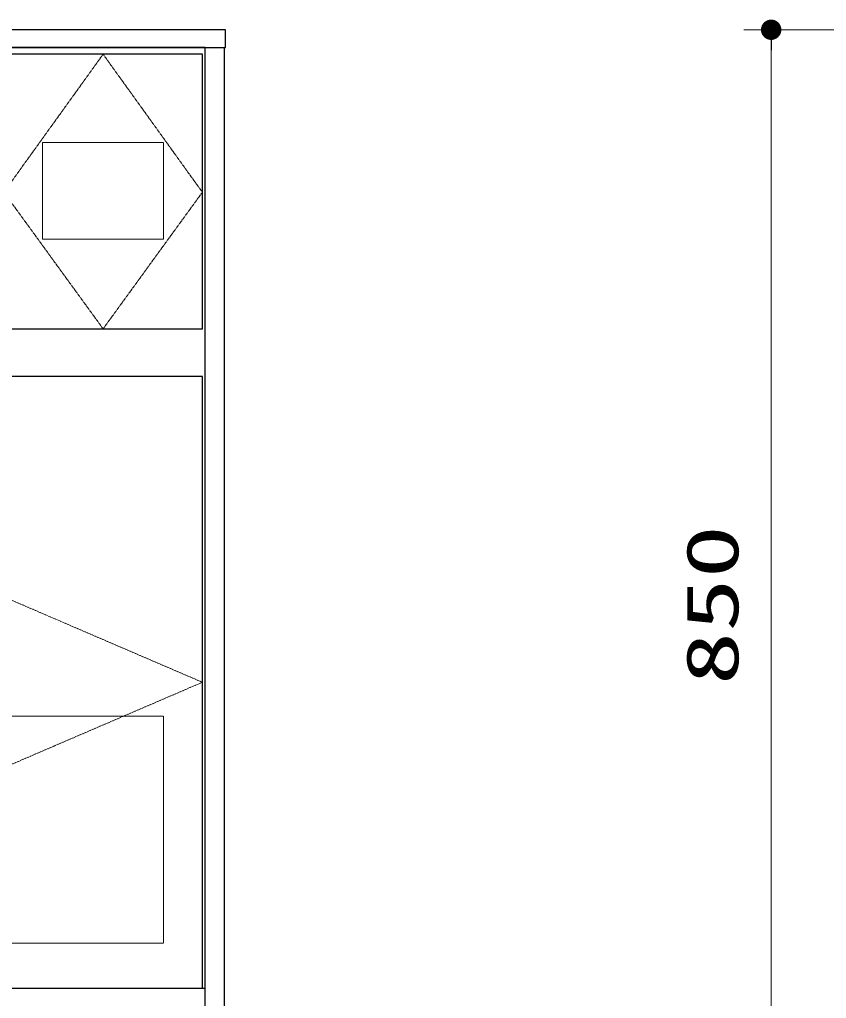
# Model space of a CAD drawing. Units: millimetres, scale not verified. Extents: x -9797 to 9797, y -4555 to 4555.
# Drawn here: x -5075 to -4482, y -1724 to -1003 of the extents above; entities that cross this region are included whole.
import ezdxf
from ezdxf.enums import TextEntityAlignment as Align

# ---------------------------------------------------------------- set-up
doc = ezdxf.new("R2010")
doc.units = ezdxf.units.MM
doc.header["$LTSCALE"] = 30
for name, pattern in [('USER1', [0.375, 0.25, -0.125]), ('USER3', [2, 1.25, -0.25, 0.25, -0.25]), ('USER8', [1.125, 0.75, -0.125, 0.125, -0.125])]:
    doc.linetypes.add(name, pattern=pattern)
for name, color, linetype, lineweight in [('0-0_0', 7, 'Continuous', 25), ('0-2_細線ﾚｲﾔｰ', 91, 'Continuous', 9), ('0-3_寸法ﾚｲﾔｰ', 30, 'Continuous', 13), ('0-5_1', 7, 'Continuous', 25)]:
    doc.layers.add(name, color=color, linetype=linetype, lineweight=lineweight)
doc.styles.add('ＭＳ ゴシック', font='')
doc.styles.get('ＭＳ ゴシック').set_extended_font_data('MS Gothic')

# ---------------------------------------------------------------- blocks, each defined once
blk = doc.blocks.new('_DOT')
at = {"layer": '0-0_0', "color": 30}
blk.add_line((-15, 0), (-30, 0), dxfattribs=at)
for points in [[(0, 0), (-4.64, 14.27), (-2.81, 14.73)], [(0, 0), (-2.81, 14.73), (-0.94, 14.97)], [(0, 0), (-0.94, 14.97), (0.94, 14.97)], [(0, 0), (0.94, 14.97), (2.81, 14.73)], [(0, 0), (2.81, 14.73), (4.64, 14.27)], [(0, 0), (-15, 0), (-14.88, 1.88)], [(0, 0), (-14.88, -1.88), (-15, 0)], [(0, 0), (-14.88, 1.88), (-14.53, 3.73)], [(0, 0), (-14.53, -3.73), (-14.88, -1.88)], [(0, 0), (-14.53, 3.73), (-13.95, 5.52)], [(0, 0), (-13.95, -5.52), (-14.53, -3.73)], [(0, 0), (-13.95, 5.52), (-13.14, 7.23)], [(0, 0), (-13.14, -7.23), (-13.95, -5.52)], [(0, 0), (-13.14, 7.23), (-12.14, 8.82)], [(0, 0), (-12.14, -8.82), (-13.14, -7.23)], [(0, 0), (-12.14, 8.82), (-10.93, 10.27)], [(0, 0), (-10.93, -10.27), (-12.14, -8.82)], [(0, 0), (-10.93, 10.27), (-9.56, 11.56)], [(0, 0), (-9.56, -11.56), (-10.93, -10.27)], [(0, 0), (-9.56, 11.56), (-8.04, 12.66)], [(0, 0), (-8.04, -12.66), (-9.56, -11.56)], [(0, 0), (-8.04, 12.66), (-6.39, 13.57)], [(0, 0), (-6.39, -13.57), (-8.04, -12.66)], [(0, 0), (-6.39, 13.57), (-4.64, 14.27)], [(0, 0), (-4.64, -14.27), (-6.39, -13.57)], [(0, 0), (-2.81, -14.73), (-4.64, -14.27)], [(0, 0), (-0.94, -14.97), (-2.81, -14.73)], [(0, 0), (0.94, -14.97), (-0.94, -14.97)], [(0, 0), (4.64, 14.27), (6.39, 13.57)], [(0, 0), (6.39, 13.57), (8.04, 12.66)], [(0, 0), (8.04, 12.66), (9.56, 11.56)], [(0, 0), (9.56, 11.56), (10.93, 10.27)], [(0, 0), (10.93, 10.27), (12.14, 8.82)], [(0, 0), (12.14, 8.82), (13.14, 7.23)], [(0, 0), (13.14, 7.23), (13.95, 5.52)], [(0, 0), (13.95, 5.52), (14.53, 3.73)], [(0, 0), (14.53, 3.73), (14.88, 1.88)], [(0, 0), (14.88, 1.88), (15, 0)], [(0, 0), (2.81, -14.73), (0.94, -14.97)], [(0, 0), (4.64, -14.27), (2.81, -14.73)], [(0, 0), (6.39, -13.57), (4.64, -14.27)], [(0, 0), (8.04, -12.66), (6.39, -13.57)], [(0, 0), (9.56, -11.56), (8.04, -12.66)], [(0, 0), (10.93, -10.27), (9.56, -11.56)], [(0, 0), (12.14, -8.82), (10.93, -10.27)], [(0, 0), (13.14, -7.23), (12.14, -8.82)], [(0, 0), (13.95, -5.52), (13.14, -7.23)], [(0, 0), (14.53, -3.73), (13.95, -5.52)], [(0, 0), (14.88, -1.88), (14.53, -3.73)], [(0, 0), (15, 0), (14.88, -1.88)]]:
    blk.add_solid(points, dxfattribs=at)
blk = doc.blocks.new('A$C660A5493')
at = {"layer": '0-0_0'}
for p, q in [((0, 0), (0, 20760)), ((31500, 20760), (0, 20760)), ((9000, 14550), (9000, 20760)), ((31500, 0), (31500, 20760))]:
    blk.add_line(p, q, dxfattribs=at)
for points in [[(60, 14550), (8940, 14550), (8940, 20610), (60, 20610)], [(27060, 14550), (31440, 14550), (31440, 20610), (27060, 20610)], [(60, 0), (31440, 0), (31440, 13500), (60, 13500)]]:
    blk.add_lwpolyline(points, close=True, dxfattribs=at)
at = {"layer": '0-2_細線ﾚｲﾔｰ', "linetype": 'USER3'}
for points in [[(4500, 20610), (8940, 17565), (4500, 14550), (60, 17565)], [(15750, 13500), (31440, 6750), (15750, 0), (60, 6750)]]:
    blk.add_lwpolyline(points, close=True, dxfattribs=at)
at = {"layer": '0-2_細線ﾚｲﾔｰ', "linetype": 'USER8'}
blk.add_lwpolyline([(29250, 20610), (31440, 17565), (29250, 14550), (27060, 17565)], close=True, dxfattribs=at)
at = {"layer": '0-2_細線ﾚｲﾔｰ', "linetype": 'USER1'}
for points in [[(30585, 16530), (27915, 16530), (27915, 18660), (30585, 18660)], [(8085, 15990), (915, 15990), (915, 18510), (8085, 18510)], [(30585, 990), (915, 990), (915, 6000), (30585, 6000)]]:
    blk.add_lwpolyline(points, close=True, dxfattribs=at)
at = {"layer": '0-5_1'}
for p, q in [((27000, 14550), (27000, 20760)), ((60, 14550), (31440, 14550)), ((0, 0), (31500, 0))]:
    blk.add_line(p, q, dxfattribs=at)

msp = doc.modelspace()

# ---------------------------------------------------------------- linework, layer by layer
at = {"layer": '0-0_0'}
for points in [[(-7473.56, -1010.93), (-7473.56, -1023.93), (-4923.56, -1023.93), (-4923.56, -1010.93)], [(-4938.56, -1023.93), (-4924.56, -1023.93), (-4924.56, -1860.93), (-4938.56, -1860.93)]]:
    msp.add_lwpolyline(points, close=True, dxfattribs=at)
at = {"layer": '0-3_寸法ﾚｲﾔｰ'}
for p, q in [((-4167.23, -1010.93), (-4542.23, -1010.93)), ((-4522.23, -1025.93), (-4522.23, -1845.93))]:
    msp.add_line(p, q, dxfattribs=at)

# ---------------------------------------------------------------- block references
at = {"layer": '0-0_0', "xscale": 0.03333333, "yscale": 0.03333333}
msp.add_blockref('A$C660A5493', (-5988.56, -1715.93), dxfattribs=at)
at = {"layer": '0-3_寸法ﾚｲﾔｰ', "xscale": 0.5, "yscale": 0.5, "rotation": 90}
msp.add_blockref('_DOT', (-4522.23, -1010.93), dxfattribs=at)

# ---------------------------------------------------------------- texts
at = {"layer": '0-3_寸法ﾚｲﾔｰ', "style": 'ＭＳ ゴシック', "width": 1.5}
msp.add_text('850', height=38.49, rotation=90, dxfattribs=at).set_placement((-4534.83, -1493.07), align=Align.BOTTOM_LEFT)

doc.saveas('drawing.dxf')
